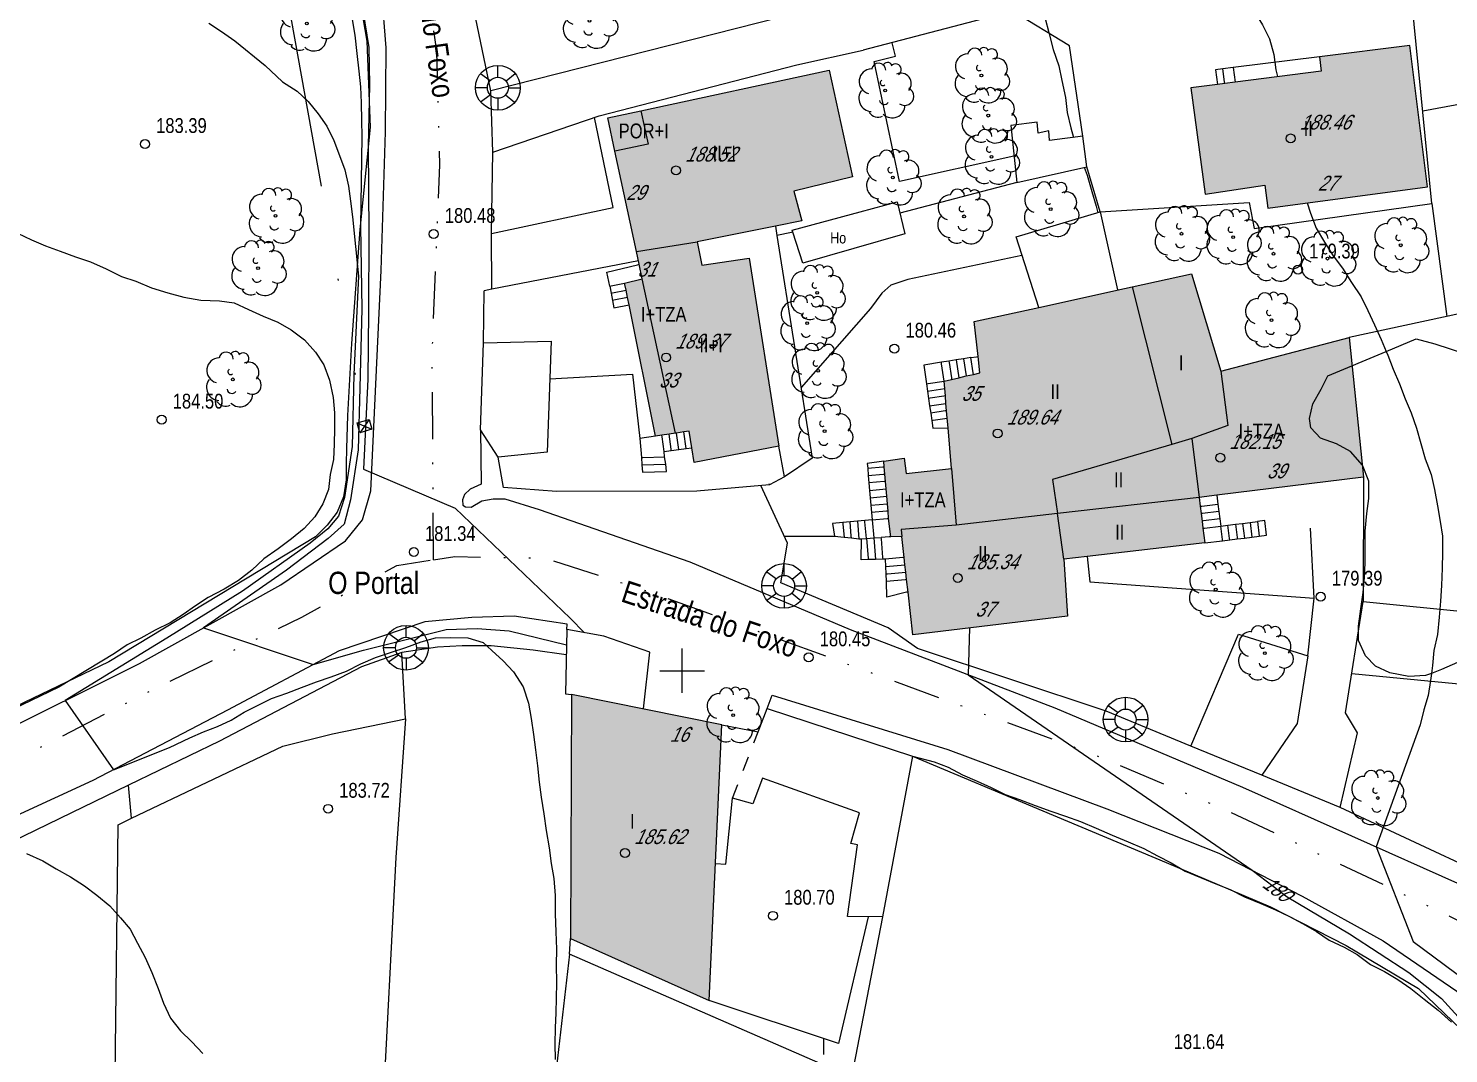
# Model space of a CAD drawing. Header units: metres. Extents: x 523239 to 523998, y 4669208 to 4669802.
# Drawn here: x 523455.9 to 523551.7, y 4669674.2 to 4669743.3 of the extents above; entities that cross this region are included whole.
import ezdxf
from ezdxf.enums import TextEntityAlignment as Align

# ---------------------------------------------------------------- set-up
doc = ezdxf.new("R2010")
doc.units = ezdxf.units.M
doc.header["$MEASUREMENT"] = 0
doc.linetypes.add('DISCONT', pattern=[2, 1, -1])
doc.linetypes.add('MORSE_D', pattern=[31.75, 12.7, -6.35, 0, -6.35, 0, -6.35])
for name, color, linetype in [('023000 Texto lugar', 7, 'Continuous'), ('031006 Cota terreno', 9, 'Continuous'), ('031007 Cota edificio', 7, 'Continuous'), ('032011 Curva cada 1 m', 40, 'Continuous'), ('032015 Curva cada 5 m', 34, 'Continuous'), ('032022 Curva cada 1 m de baja fiabilidad', 40, 'Continuous'), ('033006 Texto cota terreno', 9, 'Continuous'), ('033007 Texto cota edificio', 9, 'Continuous'), ('033015 Texto curva maestra', 42, 'Continuous'), ('052001 Edificacion', 2, 'Continuous'), ('052004 Porche Tejavana', 7, 'Continuous'), ('052006 Division alturas', 9, 'Continuous'), ('052007 Medianera principal', 7, 'Continuous'), ('052016 Cobertizo', 7, 'Continuous'), ('052019 Cubierta edificio auxiliar', 9, 'DISCONT'), ('052024 Horreo', 7, 'Continuous'), ('052027 Edificacion por pie_alero', 2, 'Continuous'), ('052028 Edificacion pie nuevo', 2, 'Continuous'), ('053000 Textos varios', 7, 'Continuous'), ('053006 Texto altura edificio', 7, 'Continuous'), ('053009 Texto altura edificio predominante', 7, 'Continuous'), ('063001 Texto via urbana', 7, 'Continuous'), ('063002 Texto portal', 7, 'Continuous'), ('072001 Borde aglomerado u hormigon', 7, 'Continuous'), ('072004 Bordillo Acera', 1, 'Continuous'), ('072013 Escaleras', 1, 'Continuous'), ('072027 Pavimento', 9, 'Continuous'), ('082001 Valla Alambrada', 7, 'ALAMBRADA'), ('082002 Muro Tapia', 6, 'Continuous'), ('082003 Puerta', 7, 'Continuous'), ('082004 Linde', 3, 'Continuous'), ('101001 Arbol', 3, 'Continuous'), ('102002 Zona arbolada', 3, 'MASA'), ('102006 Seto', 3, 'SETO'), ('112001 Linea aerea', 9, 'MORSE_D'), ('141001 Farola baculo', 7, 'Continuous'), ('162002 Torre electrica', 1, 'Continuous'), ('202001 Eje Calle', 254, 'MORSE_D'), ('990001 Sombreados', 7, 'Continuous'), ('992007 Cuadricula', 7, 'Continuous')]:
    doc.layers.add(name, color=color, linetype=linetype)
doc.styles.get("Standard").update_dxf_attribs({"font": 'arial.ttf'})
doc.linetypes.add('ALAMBRADA', pattern='A,3,[131,GEOGRAMA.SHX,S=0.5,R=0,X=0,Y=0],3', length=6)
doc.linetypes.add('MASA', pattern='A,0.0001,[130,GEOGRAMA.SHX,S=0.5,R=180,X=0,Y=0],-2.9', length=2.9001)
doc.linetypes.add('SETO', pattern='A,0,-1.2,1,[135,GEOGRAMA.SHX,S=0.4,R=0,X=0.5,Y=-0.5],1', length=3.2)

# ---------------------------------------------------------------- blocks, each defined once
blk = doc.blocks.new('COTAP')
at = {"color": 0}
blk.add_circle((0, 0), 0.3, dxfattribs=at)
blk = doc.blocks.new('FAROLAG')
at = {"color": 0}
for p, q in [((0, 0.71), (0, 1.51)), ((-0.71, 0), (-1.51, 0)), ((-1.169, 0.956), (-0.51, 0.49)), ((1.173, 0.95), (0.553, 0.446)), ((0.71, 0), (1.51, 0)), ((-1.173, -0.95), (-0.51, -0.48)), ((0, -0.71), (0, -1.51)), ((1.127, -1.005), (0.511, -0.493))]:
    blk.add_line(p, q, dxfattribs=at)
for radius in [1.51, 0.71]:
    blk.add_circle((0, 0), radius, dxfattribs=at)
blk = doc.blocks.new('ARBOL')
at = {"color": 0}
blk.add_circle((0, 0), 0.0939, dxfattribs=at)
for centre, radius, start, end in [((-0.902, 0.61), 0.852, 92.28, 254.58), ((-0.448, 1.368), 0.48, 359.28777, 173.60777), ((0.156, 1.551), 0.336, 23.15651, 160.46651), ((0.701, 1.409), 0.384, 301.57804, 139.32804), ((1.05, 0.46), 0.708, 319.85562, 114.76562), ((-0.146, 0.514), 0.192, 119.14, 310.56), ((1.31, -0.398), 0.612, 235.52754, 62.02753), ((-0.89, -0.542), 0.888, 142.64, 266.54), ((-0.062, -0.614), 0.336, 189.64, 323.88), ((-0.482, -1.082), 0.72, 213.78, 295.32), ((0.478, -0.998), 0.852, 224.67, 0.24)]:
    blk.add_arc(centre, radius, start, end, dxfattribs=at)

msp = doc.modelspace()

# ---------------------------------------------------------------- hatches: boundary and pattern name
at = {"layer": '990001 Sombreados', "true_color": 0xafafaf}
for points in [[(523543.02, 4669741.43), (523543.14, 4669740.47), (523537.33, 4669739.72), (523536.63, 4669739.62), (523536.14, 4669739.56), (523534.35, 4669739.33), (523535.32, 4669732.17), (523539.34, 4669732.76), (523539.54, 4669731.22), (523550.31, 4669732.65), (523549.13, 4669742.19)], [(523496.92, 4669728.28), (523495.46, 4669735.05), (523494.98, 4669737.3), (523497.22, 4669737.78), (523509.92, 4669740.52), (523511.51, 4669733.33), (523507.54, 4669732.36), (523508.07, 4669730.37), (523506.3, 4669730.01), (523501.02, 4669728.94)], [(523496.92, 4669728.28), (523497.1, 4669727.43), (523497.31, 4669726.45), (523496.12, 4669726.16), (523496.22, 4669725.67), (523496.32, 4669725.18), (523496.42, 4669724.69), (523498.21, 4669715.82), (523498.64, 4669715.89), (523499.13, 4669715.96), (523499.56, 4669716.03), (523499.63, 4669716.04), (523500.12, 4669716.12), (523500.47, 4669716.17), (523500.65, 4669715.04), (523500.81, 4669714.04), (523506.53, 4669715.15), (523504.53, 4669727.83), (523501.33, 4669727.37), (523501.02, 4669728.94)], [(523525.33, 4669710.61), (523518.5, 4669709.83), (523514.78, 4669709.52), (523514.83, 4669709.06), (523514.08, 4669709.04), (523513.94, 4669710.28), (523513.9, 4669710.77), (523513.86, 4669711.27), (523513.81, 4669711.77), (523513.77, 4669712.27), (523513.73, 4669712.77), (523513.68, 4669713.27), (523513.64, 4669713.76), (523513.61, 4669714.13), (523514.98, 4669714.34), (523515.12, 4669713.31), (523518.18, 4669713.64), (523517.95, 4669716.4), (523517.9, 4669717.04), (523517.85, 4669717.54), (523517.81, 4669718.04), (523517.77, 4669718.54), (523517.73, 4669719.04), (523517.69, 4669719.54), (523518.19, 4669719.66), (523518.68, 4669719.77), (523519.17, 4669719.89), (523519.66, 4669720), (523520.1, 4669720.1), (523519.98, 4669721.2), (523519.72, 4669723.56), (523524.07, 4669724.52), (523529.87, 4669725.8), (523530.37, 4669725.91), (523534.39, 4669726.79), (523536.37, 4669720.22), (523536.83, 4669716.54), (523534.41, 4669715.66), (523533.07, 4669715.27), (523525.01, 4669712.91)], [(523525.33, 4669710.61), (523525.76, 4669707.52), (523527.34, 4669707.7), (523535.29, 4669708.62), (523535.16, 4669709.61), (523535.1, 4669710.1), (523535.04, 4669710.6), (523534.98, 4669711.1), (523534.9, 4669711.69), (523536.1, 4669711.84), (523546, 4669713.07), (523545.03, 4669722.48), (523536.37, 4669720.22), (523536.83, 4669716.54), (523534.41, 4669715.66), (523533.07, 4669715.27), (523525.01, 4669712.91)], [(523525.33, 4669710.61), (523525.76, 4669707.52), (523526.02, 4669703.69), (523515.57, 4669702.43), (523515.25, 4669705.31), (523515.15, 4669706.15), (523515.1, 4669706.65), (523515.04, 4669707.15), (523514.99, 4669707.64), (523514.83, 4669709.06), (523514.78, 4669709.52), (523518.5, 4669709.83)], [(523492.54, 4669698.4), (523492.47, 4669681.92), (523501.82, 4669677.75), (523502.69, 4669696.34)]]:
    msp.add_hatch(color=253, dxfattribs=at).paths.add_polyline_path(points, flags=0)

# ---------------------------------------------------------------- linework, layer by layer
at = {"layer": '032011 Curva cada 1 m'}
for points, elevation in [([(523535.07, 4669751.16), (523535.12, 4669751.02), (523535.69, 4669750.15), (523536.41, 4669749.32), (523536.95, 4669748.43), (523537.34, 4669747.48), (523537.75, 4669746.42), (523538.14, 4669745.47), (523538.63, 4669744.47), (523539.17, 4669743.58), (523539.66, 4669742.65), (523539.94, 4669741.58), (523540.08, 4669740.55), (523540.19, 4669740.09)], 179), ([(523478.45, 4669744.55), (523478.85, 4669742.06), (523478.89, 4669739.53), (523478.81, 4669735.37), (523478.86, 4669729.54), (523478.82, 4669724.24), (523478.79, 4669719.67), (523478.5, 4669713.59), (523484.67, 4669710.97), (523492.44, 4669703.55), (523493.42, 4669702.56)], 181), ([(523468.04, 4669743.7), (523468.9, 4669743.14), (523469.81, 4669742.5), (523471.85, 4669740.84), (523473.03, 4669739.73), (523474.01, 4669739.11), (523474.76, 4669738.42), (523475.44, 4669737.59), (523476.01, 4669736.74), (523476.49, 4669735.79), (523476.87, 4669734.77), (523477.23, 4669733.81), (523477.47, 4669732.69), (523477.62, 4669731.69), (523477.74, 4669730.64), (523478.16, 4669726.62), (523477.84, 4669720), (523477.72, 4669715.13), (523477.21, 4669711.69), (523476.8, 4669710.44), (523476.08, 4669709.58), (523474.9, 4669708.6), (523470.32, 4669705.36), (523465.22, 4669702.19), (523458.36, 4669697.99), (523461.62, 4669693.31), (523465.39, 4669694.81), (523466.76, 4669695.47), (523467.69, 4669695.88), (523468.64, 4669696.24), (523469.56, 4669696.66), (523470.44, 4669697.2), (523471.38, 4669697.67), (523472.29, 4669698.13), (523473.31, 4669698.48), (523474.31, 4669698.86), (523475.32, 4669699.25), (523476.3, 4669699.58), (523477.34, 4669699.96), (523478.3, 4669700.47), (523479.3, 4669700.88), (523480.38, 4669701.26), (523481.35, 4669701.56), (523482.38, 4669701.94), (523483.36, 4669702.21), (523484.39, 4669702.25), (523485.54, 4669702.21), (523486.56, 4669701.91), (523487.15, 4669701.37), (523487.91, 4669700.66), (523488.61, 4669699.92), (523489.27, 4669698.91), (523489.63, 4669697.8), (523489.8, 4669696.78), (523489.96, 4669695.69), (523490.09, 4669694.65), (523490.23, 4669693.57), (523490.34, 4669692.47), (523490.49, 4669691.46), (523490.66, 4669690.33), (523490.83, 4669689.21), (523491.02, 4669688.05), (523491.17, 4669687), (523491.34, 4669685.97), (523491.42, 4669684.84), (523491.44, 4669683.6), (523491.48, 4669682.37), (523491.52, 4669681.21), (523491.5, 4669680.15), (523491.51, 4669678.93), (523491.5, 4669677.91), (523491.48, 4669676.91), (523491.42, 4669675.89), (523491.41, 4669674.82), (523491.42, 4669673.76)], 183), ([(523477.72, 4669743.94), (523477.91, 4669742.89), (523478.05, 4669741.66), (523478.17, 4669740.47), (523478.28, 4669739.4), (523478.33, 4669738.32), (523478.36, 4669737.14), (523478.37, 4669736.04), (523478.29, 4669729.97), (523478.38, 4669724.42), (523478.24, 4669719.08), (523478.12, 4669714.91), (523477.61, 4669711.52), (523477.19, 4669709.89), (523476.1, 4669708.93), (523473.3, 4669706.79), (523467.69, 4669702.89), (523475.09, 4669700.41), (523478.49, 4669701.39), (523484.08, 4669702.77), (523486.17, 4669702.84), (523488.32, 4669702.69), (523492.19, 4669701.74)], 182), ([(523542.2, 4669731.57), (523542.42, 4669730.87), (523542.81, 4669729.86), (523543.37, 4669728.92), (523543.94, 4669728), (523544.59, 4669727.17), (523545.19, 4669726.2), (523545.84, 4669725.22), (523546.29, 4669724.3), (523546.74, 4669723.35), (523547.19, 4669722.35), (523547.52, 4669721.54)], 179), ([(523455.14, 4669729.53), (523456.08, 4669729.07), (523457.03, 4669728.68), (523458.02, 4669728.31), (523459.04, 4669727.92), (523460.06, 4669727.6), (523461.12, 4669727.11), (523462.15, 4669726.6), (523463.13, 4669726.28), (523464.18, 4669725.84), (523465.28, 4669725.51), (523466.35, 4669725.2), (523467.5, 4669725.01), (523468.76, 4669724.97), (523469.76, 4669724.83), (523470.72, 4669724.37), (523471.71, 4669723.93), (523472.71, 4669723.53), (523473.61, 4669723.01), (523474.5, 4669722.32), (523475.25, 4669721.49), (523475.82, 4669720.65), (523476.19, 4669719.6), (523476.44, 4669718.44), (523476.53, 4669717.41), (523476.54, 4669716.34), (523476.51, 4669715.29), (523476.47, 4669714.26), (523476.24, 4669713.25), (523476.12, 4669712.23), (523475.74, 4669711.26), (523475.21, 4669710.38), (523474.49, 4669709.59), (523473.62, 4669708.89), (523472.72, 4669708.23), (523471.77, 4669707.55), (523470.94, 4669706.78), (523470.06, 4669706.09), (523469.09, 4669705.51), (523468.01, 4669704.93), (523467.15, 4669704.37), (523466.31, 4669703.79), (523465.43, 4669703.23), (523464.43, 4669702.74), (523463.45, 4669702.2), (523462.53, 4669701.74), (523461.69, 4669701.16), (523457.93, 4669698.89), (523449.16, 4669694.68)], 184), ([(523550.58, 4669699.81), (523550.53, 4669699.34), (523550.37, 4669698.33), (523550.07, 4669697.35), (523549.82, 4669696.34), (523546.85, 4669688.11), (523549.36, 4669681.72), (523553.62, 4669678.56), (523555.31, 4669675.62), (523555.96, 4669672.84), (523556.21, 4669670.06), (523555.92, 4669666.99), (523553.63, 4669660.18), (523554.23, 4669652.92), (523554.24, 4669651.79), (523554.19, 4669650.67), (523554.1, 4669649.54), (523554, 4669648.38), (523553.98, 4669648.24)], 179), ([(523515.55, 4669694.24), (523517.01, 4669693.86), (523517.95, 4669693.48), (523518.92, 4669692.98), (523519.92, 4669692.54), (523520.86, 4669692.11), (523521.8, 4669691.64), (523522.77, 4669691.3), (523523.84, 4669690.91), (523524.88, 4669690.53), (523525.88, 4669690.18), (523526.9, 4669689.82), (523527.94, 4669689.37), (523529.02, 4669688.91), (523530.11, 4669688.45), (523531.18, 4669688), (523532.09, 4669687.51), (523533.01, 4669687.04), (523533.97, 4669686.47), (523535, 4669686.04), (523536.02, 4669685.62), (523537, 4669685.23), (523537.97, 4669684.75), (523539.07, 4669684.29), (523540.06, 4669683.87), (523541, 4669683.41), (523541.89, 4669682.95), (523542.83, 4669682.39), (523543.69, 4669681.81), (523544.69, 4669681.35), (523545.57, 4669680.84), (523546.48, 4669680.18), (523547.42, 4669679.7), (523548.31, 4669679.17), (523549.19, 4669678.55), (523550.1, 4669677.83), (523551.04, 4669677.09), (523551.93, 4669676.29)], 181), ([(523455.75, 4669687.67), (523456.84, 4669687.18), (523457.75, 4669686.64), (523458.7, 4669686.08), (523459.66, 4669685.49), (523460.48, 4669684.86), (523461.37, 4669684.13), (523462.09, 4669683.33), (523462.74, 4669682.56), (523463.23, 4669681.62), (523463.74, 4669680.64), (523464.2, 4669679.63), (523464.63, 4669678.56), (523464.98, 4669677.56), (523465.47, 4669676.55), (523466.14, 4669675.7), (523466.9, 4669674.96), (523467.64, 4669674.16)], 184), ([(523509.55, 4669675.17), (523509.54, 4669674.1)], 182)]:
    msp.add_lwpolyline(points, dxfattribs=dict(at, elevation=elevation))
at = {"layer": '032015 Curva cada 5 m', "elevation": 180}
for points in [[(523524.49, 4669744.11), (523524.78, 4669742.98), (523525.04, 4669741.93), (523525.42, 4669740.82), (523525.63, 4669739.82), (523525.87, 4669738.68), (523526, 4669737.66), (523526.25, 4669736.63), (523526.43, 4669735.99)], [(523527.14, 4669733.97), (523527.34, 4669733.45), (523527.65, 4669732.34), (523527.96, 4669731.35), (523528.07, 4669730.91)], [(523519.4, 4669702.89), (523519.3, 4669699.73), (523538.48, 4669686.53), (523540.85, 4669684.75), (523545.05, 4669682.24), (523549.06, 4669679.63), (523551.26, 4669677.88), (523553.3, 4669675.65), (523554.6, 4669673.53)]]:
    msp.add_lwpolyline(points, dxfattribs=at)
at = {"layer": '032022 Curva cada 1 m de baja fiabilidad', "elevation": 179}
msp.add_lwpolyline([(523547.52, 4669721.54), (523547.63, 4669721.29), (523548.01, 4669720.36), (523548.43, 4669719.37), (523548.81, 4669718.34), (523549.22, 4669717.41), (523549.58, 4669716.36), (523549.86, 4669715.34), (523550.16, 4669714.29), (523550.57, 4669713.23), (523550.79, 4669712.23), (523551, 4669711.12), (523551.17, 4669710.08), (523551.34, 4669709.08), (523551.33, 4669707.98), (523551.3, 4669706.92), (523551.26, 4669705.74), (523551.2, 4669704.69), (523551.11, 4669703.62), (523550.99, 4669702.44), (523550.74, 4669701.36), (523550.65, 4669700.34), (523550.58, 4669699.81)], dxfattribs=at)
at = {"layer": '052001 Edificacion', "flags": 128}
msp.add_lwpolyline([(523545.03, 4669722.48), (523546, 4669713.07), (523536.1, 4669711.84), (523534.9, 4669711.69), (523534.98, 4669711.1), (523535.04, 4669710.6), (523535.1, 4669710.1), (523535.16, 4669709.61), (523535.29, 4669708.62), (523527.34, 4669707.7)], dxfattribs=at)
at = {"layer": '052004 Porche Tejavana', "flags": 128}
msp.add_lwpolyline([(523524.07, 4669724.52), (523522.54, 4669729.28), (523528.22, 4669730.96), (523529.4, 4669725.7)], dxfattribs=at)
at = {"layer": '052006 Division alturas', "flags": 128}
for points in [[(523497.22, 4669737.78), (523497.71, 4669735.54), (523495.46, 4669735.05)], [(523499.56, 4669716.03), (523497.31, 4669726.45)], [(523530.37, 4669725.91), (523533.07, 4669715.27)], [(523534.41, 4669715.66), (523534.9, 4669711.69), (523525.33, 4669710.61)], [(523518.18, 4669713.64), (523518.5, 4669709.83)]]:
    msp.add_lwpolyline(points, dxfattribs=at)
at = {"layer": '052007 Medianera principal', "flags": 128}
for points in [[(523496.92, 4669728.28), (523501.02, 4669728.94)], [(523536.37, 4669720.22), (523536.83, 4669716.54), (523534.41, 4669715.66), (523533.07, 4669715.27), (523525.01, 4669712.91), (523525.33, 4669710.61)], [(523525.33, 4669710.61), (523518.5, 4669709.83), (523514.78, 4669709.52), (523514.83, 4669709.06)], [(523525.76, 4669707.52), (523525.33, 4669710.61)]]:
    msp.add_lwpolyline(points, dxfattribs=at)
at = {"layer": '052016 Cobertizo', "flags": 128}
for points in [[(523527.33, 4669734.01), (523527.04, 4669736.07), (523524.8, 4669735.79), (523524.76, 4669736.43), (523524.04, 4669736.28), (523523.97, 4669737.01), (523522.19, 4669736.8), (523522.59, 4669732.95), (523527.33, 4669734.01)], [(523487.58, 4669714.42), (523486.39, 4669716.25), (523486.6, 4669722.12), (523491.17, 4669722.24), (523490.89, 4669714.74), (523487.58, 4669714.42)], [(523497.39, 4669697.42), (523497.81, 4669701.25), (523494.72, 4669702.32), (523492.21, 4669702.78), (523492.12, 4669698.45), (523492.54, 4669698.4)], [(523542.25, 4669701), (523541.52, 4669696.44), (523539.13, 4669692.94), (523534.35, 4669694.91), (523537.55, 4669702.46), (523542.25, 4669701)], [(523505.13, 4669695.88), (523505.74, 4669697.46), (523515.55, 4669694.24), (523513.53, 4669683.39), (523511.17, 4669683.42), (523511.85, 4669688.26), (523511.38, 4669688.34), (523511.97, 4669690.41), (523505.43, 4669692.74), (523504.77, 4669691.02), (523503.4, 4669691.39)], [(523502.69, 4669696.34), (523505.13, 4669695.88)], [(523502.25, 4669686.98), (523502.95, 4669686.94), (523503.4, 4669691.39)]]:
    msp.add_lwpolyline(points, dxfattribs=at)
at = {"layer": '052019 Cubierta edificio auxiliar', "flags": 128}
msp.add_lwpolyline([(523503.4, 4669691.39), (523505.13, 4669695.88)], dxfattribs=at)
at = {"layer": '052024 Horreo', "flags": 128}
msp.add_lwpolyline([(523514.51, 4669731.64), (523515.04, 4669729.49), (523508.15, 4669727.51), (523507.48, 4669729.59), (523507.43, 4669729.73), (523512.03, 4669730.97), (523514.51, 4669731.64)], dxfattribs=at)
at = {"layer": '052027 Edificacion por pie_alero', "flags": 128}
for points in [[(523543.02, 4669741.43), (523543.14, 4669740.47), (523537.33, 4669739.72), (523536.63, 4669739.62), (523536.14, 4669739.56), (523534.35, 4669739.33), (523535.32, 4669732.17), (523539.34, 4669732.76), (523539.54, 4669731.22), (523550.31, 4669732.65), (523549.13, 4669742.19), (523543.02, 4669741.43)], [(523497.22, 4669737.78), (523509.92, 4669740.52), (523511.51, 4669733.33), (523507.54, 4669732.36), (523508.07, 4669730.37), (523506.3, 4669730.01), (523501.02, 4669728.94)], [(523496.92, 4669728.28), (523495.46, 4669735.05), (523494.98, 4669737.3), (523497.22, 4669737.78)], [(523501.02, 4669728.94), (523501.33, 4669727.37), (523504.53, 4669727.83), (523506.53, 4669715.15), (523500.81, 4669714.04), (523500.65, 4669715.04), (523500.47, 4669716.17), (523500.12, 4669716.12), (523499.63, 4669716.04), (523499.56, 4669716.03), (523499.13, 4669715.96), (523498.64, 4669715.89), (523498.21, 4669715.82), (523496.42, 4669724.69), (523496.32, 4669725.18), (523496.22, 4669725.67), (523496.12, 4669726.16), (523497.31, 4669726.45), (523497.1, 4669727.43), (523496.92, 4669728.28)], [(523514.83, 4669709.06), (523514.08, 4669709.04), (523513.94, 4669710.28), (523513.9, 4669710.77), (523513.86, 4669711.27), (523513.81, 4669711.77), (523513.77, 4669712.27), (523513.73, 4669712.77), (523513.68, 4669713.27), (523513.64, 4669713.76), (523513.61, 4669714.13), (523514.98, 4669714.34), (523515.12, 4669713.31), (523518.18, 4669713.64), (523517.95, 4669716.4), (523517.9, 4669717.04), (523517.85, 4669717.54), (523517.81, 4669718.04), (523517.77, 4669718.54), (523517.73, 4669719.04), (523517.69, 4669719.54), (523518.19, 4669719.66), (523518.68, 4669719.77), (523519.17, 4669719.89), (523519.66, 4669720), (523520.1, 4669720.1), (523519.98, 4669721.2), (523519.72, 4669723.56), (523524.07, 4669724.52), (523529.87, 4669725.8), (523530.37, 4669725.91), (523534.39, 4669726.79), (523536.37, 4669720.22)], [(523536.37, 4669720.22), (523545.03, 4669722.48)], [(523525.76, 4669707.52), (523526.02, 4669703.69), (523515.57, 4669702.43), (523515.25, 4669705.31), (523515.15, 4669706.15), (523515.1, 4669706.65), (523515.04, 4669707.15), (523514.99, 4669707.64), (523514.83, 4669709.06)], [(523527.34, 4669707.7), (523525.76, 4669707.52)]]:
    msp.add_lwpolyline(points, dxfattribs=at)
at = {"layer": '052028 Edificacion pie nuevo', "flags": 128}
msp.add_lwpolyline([(523492.54, 4669698.4), (523492.47, 4669681.92), (523501.82, 4669677.75), (523502.69, 4669696.34), (523492.54, 4669698.4)], dxfattribs=at)
at = {"layer": '072001 Borde aglomerado u hormigon', "flags": 128}
for points in [[(523453.11, 4669695.37), (523463.37, 4669700.49), (523472.91, 4669705.8), (523477.27, 4669708.76), (523478.43, 4669710.19), (523478.98, 4669712.13), (523479.68, 4669727), (523479.98, 4669736.37), (523480.01, 4669742.03), (523479.73, 4669745.74), (523478.87, 4669751.33), (523476.94, 4669758.6), (523472.66, 4669774.41), (523470.656, 4669785)], [(523487.23, 4669735), (523487.09, 4669739.14)], [(523486.39, 4669716.25), (523486.43, 4669712.58), (523485.69, 4669712.24), (523485.3, 4669711.88), (523485.17, 4669711.53), (523485.19, 4669711.17), (523485.37, 4669711.07), (523485.76, 4669711.04), (523486.47, 4669711.47), (523487.24, 4669711.6), (523488.03, 4669711.59), (523490.35, 4669710.89), (523500.52, 4669707.35), (523511.34, 4669702.77), (523525.17, 4669697.49), (523537.82, 4669692.14), (523552.54, 4669685.57)], [(523544.42, 4669690.77), (523539.13, 4669692.94)]]:
    msp.add_lwpolyline(points, dxfattribs=at)
at = {"layer": '072004 Bordillo Acera', "flags": 128}
msp.add_lwpolyline([(523543.02, 4669741.43), (523537.19, 4669740.71), (523537.33, 4669739.72)], dxfattribs=at)
at = {"layer": '072013 Escaleras', "flags": 128}
for points in [[(523536.5, 4669740.62), (523536, 4669740.56), (523536.14, 4669739.56)], [(523537.19, 4669740.71), (523536.5, 4669740.62)], [(523536.63, 4669739.62), (523536.62, 4669739.73), (523536.5, 4669740.62)], [(523495.11, 4669725.96), (523494.91, 4669726.9), (523496.98, 4669727.4), (523497.1, 4669727.43)], [(523495.11, 4669725.96), (523495.21, 4669725.98), (523496.12, 4669726.16)], [(523495.11, 4669725.96), (523495.2, 4669725.47)], [(523495.2, 4669725.47), (523495.3, 4669725.49), (523496.22, 4669725.67)], [(523495.2, 4669725.47), (523495.3, 4669724.98)], [(523496.32, 4669725.18), (523495.4, 4669725), (523495.3, 4669724.98)], [(523495.3, 4669724.98), (523495.4, 4669724.49), (523496.42, 4669724.69)], [(523517.5, 4669720.82), (523516.32, 4669720.63), (523516.5, 4669719.37)], [(523516.5, 4669719.37), (523516.6, 4669719.38), (523517.69, 4669719.54), (523517.52, 4669720.72), (523517.5, 4669720.82)], [(523518, 4669720.9), (523517.5, 4669720.82)], [(523518.5, 4669720.97), (523518, 4669720.9)], [(523518, 4669720.9), (523518.02, 4669720.8), (523518.18, 4669719.76), (523518.19, 4669719.66)], [(523518.99, 4669721.05), (523518.5, 4669720.97)], [(523518.5, 4669720.97), (523518.68, 4669719.77)], [(523519.48, 4669721.13), (523518.99, 4669721.05)], [(523518.99, 4669721.05), (523519.17, 4669719.89)], [(523519.48, 4669721.13), (523519.88, 4669721.19), (523519.98, 4669721.2)], [(523519.66, 4669720), (523519.64, 4669720.1), (523519.48, 4669721.13)], [(523516.5, 4669719.37), (523516.57, 4669718.87)], [(523516.57, 4669718.87), (523517.73, 4669719.04)], [(523516.57, 4669718.87), (523516.64, 4669718.38)], [(523517.77, 4669718.54), (523517.67, 4669718.53), (523516.74, 4669718.39), (523516.64, 4669718.38)], [(523516.64, 4669718.38), (523516.71, 4669717.88)], [(523516.71, 4669717.88), (523517.81, 4669718.04)], [(523516.71, 4669717.88), (523516.78, 4669717.39)], [(523517.85, 4669717.54), (523517.75, 4669717.53), (523516.78, 4669717.39)], [(523516.78, 4669717.39), (523516.85, 4669716.89)], [(523516.85, 4669716.89), (523516.95, 4669716.91), (523517.9, 4669717.04)], [(523516.85, 4669716.89), (523516.93, 4669716.37), (523517.95, 4669716.4)], [(523498.21, 4669715.82), (523497.15, 4669715.66), (523497.25, 4669714.39)], [(523498.78, 4669714.8), (523498.65, 4669715.79), (523498.64, 4669715.89)], [(523499.27, 4669714.86), (523499.26, 4669714.96), (523499.13, 4669715.96)], [(523499.77, 4669714.93), (523499.63, 4669716.04)], [(523500.27, 4669714.99), (523500.12, 4669716.12)], [(523498.78, 4669714.8), (523499.27, 4669714.86)], [(523498.82, 4669714.43), (523498.78, 4669714.8)], [(523499.27, 4669714.86), (523499.77, 4669714.93)], [(523499.77, 4669714.93), (523500.27, 4669714.99)], [(523500.27, 4669714.99), (523500.65, 4669715.04)], [(523497.25, 4669714.39), (523497.35, 4669714.39), (523498.82, 4669714.43)], [(523497.25, 4669714.39), (523497.28, 4669713.89)], [(523497.28, 4669713.89), (523497.32, 4669713.39), (523498.95, 4669713.44), (523498.89, 4669713.93)], [(523497.28, 4669713.89), (523498.89, 4669713.93)], [(523498.89, 4669713.93), (523498.82, 4669714.43)], [(523513.61, 4669714.13), (523512.5, 4669713.99), (523512.53, 4669713.67)], [(523512.53, 4669713.67), (523513.54, 4669713.75), (523513.64, 4669713.76)], [(523512.53, 4669713.67), (523512.57, 4669713.17)], [(523512.57, 4669713.17), (523513.58, 4669713.26), (523513.68, 4669713.27)], [(523512.57, 4669713.17), (523512.61, 4669712.67)], [(523513.73, 4669712.77), (523513.63, 4669712.76), (523512.61, 4669712.67)], [(523512.61, 4669712.67), (523512.66, 4669712.17)], [(523512.66, 4669712.17), (523513.77, 4669712.27)], [(523512.66, 4669712.17), (523512.7, 4669711.67)], [(523512.7, 4669711.67), (523513.81, 4669711.77)], [(523536.1, 4669711.84), (523536.17, 4669711.24)], [(523512.7, 4669711.67), (523512.74, 4669711.18)], [(523512.74, 4669711.18), (523513.86, 4669711.27)], [(523512.74, 4669711.18), (523512.79, 4669710.68)], [(523513.9, 4669710.77), (523513.8, 4669710.77), (523512.79, 4669710.68)], [(523534.98, 4669711.1), (523535.08, 4669711.11), (523536.17, 4669711.24)], [(523536.17, 4669711.24), (523536.23, 4669710.75)], [(523510.84, 4669710), (523510.16, 4669709.94), (523510.28, 4669709.09), (523510.93, 4669709.02)], [(523511.34, 4669710.05), (523510.84, 4669710)], [(523510.84, 4669710), (523510.85, 4669709.9), (523510.93, 4669709.02)], [(523511.84, 4669710.09), (523511.34, 4669710.05)], [(523511.43, 4669708.97), (523511.42, 4669709.07), (523511.34, 4669710.05)], [(523512.33, 4669710.14), (523511.84, 4669710.09)], [(523511.84, 4669710.09), (523511.94, 4669708.91)], [(523512.83, 4669710.18), (523512.33, 4669710.14)], [(523512.44, 4669708.92), (523512.34, 4669710.04), (523512.33, 4669710.14)], [(523512.79, 4669710.68), (523512.83, 4669710.18)], [(523512.83, 4669710.18), (523513.84, 4669710.27), (523513.94, 4669710.28)], [(523512.83, 4669710.18), (523512.94, 4669708.96)], [(523536.23, 4669710.75), (523535.14, 4669710.61), (523535.04, 4669710.6)], [(523536.29, 4669710.25), (523535.2, 4669710.12), (523535.1, 4669710.1)], [(523536.23, 4669710.75), (523536.29, 4669710.25)], [(523536.29, 4669710.25), (523536.36, 4669709.76)], [(523536.36, 4669709.76), (523536.85, 4669709.82)], [(523536.85, 4669709.82), (523537.35, 4669709.88)], [(523536.98, 4669708.83), (523536.96, 4669708.93), (523536.85, 4669709.82)], [(523537.35, 4669709.88), (523537.84, 4669709.94)], [(523537.35, 4669709.88), (523537.46, 4669708.99), (523537.47, 4669708.89)], [(523537.84, 4669709.94), (523538.34, 4669710)], [(523537.84, 4669709.94), (523537.97, 4669708.95)], [(523538.34, 4669710), (523538.84, 4669710.07)], [(523538.34, 4669710), (523538.46, 4669709.01)], [(523538.96, 4669709.07), (523539.46, 4669709.14), (523539.33, 4669710.13), (523538.84, 4669710.07)], [(523538.84, 4669710.07), (523538.96, 4669709.07)], [(523510.93, 4669709.02), (523511.43, 4669708.97)], [(523511.43, 4669708.97), (523511.94, 4669708.91)], [(523511.94, 4669708.91), (523512.11, 4669708.9)], [(523512.56, 4669707.5), (523512.08, 4669707.49), (523512.11, 4669708.9)], [(523512.11, 4669708.9), (523512.44, 4669708.92)], [(523512.44, 4669708.92), (523512.94, 4669708.96)], [(523512.44, 4669708.92), (523512.55, 4669707.6), (523512.56, 4669707.5)], [(523512.94, 4669708.96), (523513.44, 4669708.99)], [(523512.94, 4669708.96), (523513.06, 4669707.51)], [(523514.08, 4669709.04), (523513.97, 4669709.03), (523513.44, 4669708.99)], [(523513.57, 4669707.53), (523513.56, 4669707.63), (523513.45, 4669708.89), (523513.44, 4669708.99)], [(523535.16, 4669709.61), (523535.26, 4669709.62), (523536.36, 4669709.76)], [(523536.48, 4669708.76), (523536.47, 4669708.86), (523536.36, 4669709.76)], [(523536.98, 4669708.83), (523537.47, 4669708.89)], [(523537.47, 4669708.89), (523537.97, 4669708.95)], [(523537.97, 4669708.95), (523538.46, 4669709.01)], [(523538.46, 4669709.01), (523538.96, 4669709.07)], [(523535.29, 4669708.62), (523536.48, 4669708.76)], [(523536.48, 4669708.76), (523536.98, 4669708.83)], [(523513.06, 4669707.51), (523512.56, 4669707.5)], [(523513.57, 4669707.53), (523513.06, 4669707.51)], [(523513.73, 4669707.53), (523513.57, 4669707.53)], [(523514.99, 4669707.64), (523514.89, 4669707.63), (523513.73, 4669707.53)], [(523513.75, 4669707.03), (523513.73, 4669707.53)], [(523513.75, 4669707.03), (523515.04, 4669707.15)], [(523513.77, 4669706.53), (523513.75, 4669707.03)], [(523513.77, 4669706.53), (523513.87, 4669706.54), (523515.1, 4669706.65)], [(523513.79, 4669706.03), (523513.77, 4669706.53)], [(523515.15, 4669706.15), (523515.05, 4669706.14), (523513.79, 4669706.03)], [(523515.25, 4669705.31), (523515.15, 4669705.29), (523513.83, 4669704.96), (523513.79, 4669706.03)]]:
    msp.add_lwpolyline(points, dxfattribs=at)
at = {"layer": '072027 Pavimento', "flags": 128}
for points in [[(523522.4, 4669734.73), (523514.68, 4669733.02), (523512.96, 4669741.12), (523514.4, 4669741.47), (523514.17, 4669742.38)], [(523487.14, 4669729.51), (523495.34, 4669731.26), (523494.08, 4669737.34)], [(523522.94, 4669728.02), (523515.23, 4669726.39), (523514.09, 4669726.01), (523513.49, 4669725.48), (523512.71, 4669724.45), (523508.03, 4669719.11)], [(523546, 4669713.07), (523545.98, 4669704.67)], [(523492.21, 4669702.78), (523492.24, 4669703.14), (523488.67, 4669703.67), (523485.81, 4669703.59), (523482.62, 4669703.29), (523476.84, 4669701.34), (523469.31, 4669697.34), (523460.22, 4669692.58), (523449.55, 4669687.69), (523438.29, 4669682.58), (523431.2, 4669679.33), (523423.45, 4669674.64), (523416.54, 4669669.34), (523410.71, 4669664.13), (523402.283, 4669655.623)], [(523545.21, 4669699.82), (523554.78, 4669698.89)], [(523505.74, 4669697.46), (523506.08, 4669698.35), (523517.94, 4669694.69), (523528.67, 4669690.67), (523536.24, 4669687.69), (523541.85, 4669684.78), (523547.32, 4669681.78), (523553.22, 4669677.75), (523554.8, 4669675.82), (523556.21, 4669672.21), (523557.04, 4669669.13), (523556.99, 4669667.74), (523556.76, 4669666.73), (523552.94, 4669658.73), (523551.1, 4669655.36), (523549.43, 4669652.9), (523547.19, 4669650.18), (523544.4, 4669647.19), (523542.9, 4669646.26), (523541.91, 4669645.95), (523540.01, 4669645.45)]]:
    msp.add_lwpolyline(points, dxfattribs=at)
at = {"layer": '082001 Valla Alambrada', "flags": 128}
for points in [[(523468.911, 4669785), (523469.26, 4669783.56), (523471.51, 4669773.45), (523475.3, 4669758.82), (523477.52, 4669749.46), (523478.72, 4669742.49), (523478.95, 4669736.69), (523478.24, 4669729.77), (523477.69, 4669722.08), (523477.41, 4669717.23), (523477.34, 4669715), (523477.31, 4669713.97), (523477.31, 4669712.87), (523477.13, 4669711.73), (523476.72, 4669710.71), (523476.03, 4669709.82), (523475.24, 4669709.04), (523461.29, 4669700.6), (523447.03, 4669693.76), (523431.67, 4669687.7)], [(523550, 4669737.78), (523567.569, 4669741.04)], [(523528.22, 4669730.96), (523527.33, 4669734.01)], [(523507.48, 4669729.59), (523507.38, 4669729.57), (523506.4, 4669729.37)], [(523569.03, 4669727.67), (523545.03, 4669722.48)], [(523527.53, 4669706), (523542.66, 4669704.9)], [(523528.62, 4669697.28), (523515.88, 4669701.5), (523513.9, 4669702.9), (523506.67, 4669705.94)], [(523481.07, 4669701.23), (523478.35, 4669700.26), (523468.77, 4669695.24), (523462.62, 4669692.27)], [(523462.83, 4669690.05), (523473.04, 4669694.9), (523476.39, 4669695.74), (523481.32, 4669696.76), (523481.07, 4669701.23)], [(523492.17, 4669701.07), (523489.94, 4669701.38), (523487.1, 4669701.67), (523485.16, 4669701.67), (523483.49, 4669701.59), (523481.07, 4669701.23)], [(523515.55, 4669694.24), (523524.36, 4669690.55), (523532.68, 4669687.05), (523539.71, 4669684.07), (523544.82, 4669681.45), (523549.7, 4669678.56), (523552.59, 4669675.78), (523554.48, 4669672.85), (523554.96, 4669670.1), (523554.47, 4669667.42), (523549.06, 4669656.05), (523546.21, 4669657.46)], [(523462.62, 4669692.27), (523458.77, 4669690.41), (523447.36, 4669684.88), (523450.81, 4669672.37)], [(523462.83, 4669690.05), (523462.62, 4669692.27)], [(523461.73, 4669672.69), (523461.93, 4669689.59), (523462.83, 4669690.05)], [(523513.53, 4669683.39), (523511.43, 4669672.57)], [(523492.39, 4669680.87), (523492.47, 4669681.92)], [(523492.39, 4669680.87), (523489.03, 4669651.62), (523513.12, 4669646.85)], [(523511.43, 4669672.57), (523492.39, 4669680.87)]]:
    msp.add_lwpolyline(points, dxfattribs=at)
at = {"layer": '082002 Muro Tapia', "flags": 128}
for points in [[(523526.28, 4669749.09), (523487.09, 4669739.14), (523485.26, 4669747.91)], [(523527.04, 4669736.07), (523526.16, 4669742.16), (523522.3, 4669744.5), (523512.22, 4669741.87)], [(523487.14, 4669729.51), (523487.23, 4669735), (523494.41, 4669737.45), (523507.75, 4669740.89)], [(523522.59, 4669732.95), (523514.7, 4669730.88)], [(523506.3, 4669730.01), (523506.4, 4669729.37), (523508.78, 4669714.35), (523506.91, 4669713.09)], [(523497.05, 4669727.66), (523487.16, 4669725.74), (523486.64, 4669725.63)], [(523491.07, 4669719.69), (523496.65, 4669720.01), (523497.15, 4669715.66)], [(523506.91, 4669713.09), (523506.53, 4669715.15)], [(523506.91, 4669713.09), (523505.9, 4669712.54)], [(523505.9, 4669712.54), (523500.99, 4669712.12), (523491.51, 4669712.1)], [(523505.86, 4669712.64), (523505.9, 4669712.54)], [(523506.9, 4669709.07), (523510.28, 4669709.09)], [(523542.25, 4669701), (523542.66, 4669704.9), (523542.42, 4669709.63)], [(523545.6, 4669695.81), (523544.78, 4669697.15), (523545.98, 4669704.67), (523568.32, 4669702.44)], [(523558.881, 4669684.01), (523544.42, 4669690.77)], [(523512.56, 4669683.4), (523510.55, 4669674.84), (523501.82, 4669677.75)]]:
    msp.add_lwpolyline(points, dxfattribs=at)
at = {"layer": '082003 Puerta', "flags": 128}
for points in [[(523507.75, 4669740.89), (523512.22, 4669741.87)], [(523487.16, 4669725.74), (523487.14, 4669729.51)], [(523486.6, 4669722.12), (523486.64, 4669725.63)], [(523491.51, 4669712.1), (523487.95, 4669712.37), (523487.58, 4669714.42)], [(523506.67, 4669705.94), (523507.11, 4669708.61), (523505.32, 4669712.49)], [(523527.34, 4669707.7), (523527.53, 4669706)], [(523534.35, 4669694.91), (523528.62, 4669697.28)], [(523544.42, 4669690.77), (523545.6, 4669695.81)]]:
    msp.add_lwpolyline(points, dxfattribs=at)
at = {"layer": '082004 Linde', "flags": 128}
msp.add_lwpolyline([(523481.32, 4669696.76), (523480.67, 4669687.39), (523478.83, 4669651.86)], dxfattribs=at)
at = {"layer": '102002 Zona arbolada', "flags": 128}
msp.add_lwpolyline([(523549.55, 4669722.39), (523550.81, 4669722.07), (523551.85, 4669721.72), (523552.82, 4669721.4), (523553.76, 4669721.47), (523554.89, 4669722), (523555.82, 4669722.59), (523556.75, 4669723.11), (523557.82, 4669723.47), (523558.75, 4669723.83), (523559.82, 4669724.29), (523560.85, 4669724.26), (523561.4, 4669723.85), (523561.79, 4669723.07), (523561.77, 4669722.27), (523561.38, 4669721.36), (523560.61, 4669720.64), (523559.68, 4669720.12), (523558.58, 4669719.76), (523557.45, 4669719.53), (523556.45, 4669719.33), (523555.42, 4669718.74), (523555.01, 4669718.02), (523555.3, 4669717.57), (523555.88, 4669717.38), (523556.79, 4669717.45), (523557.85, 4669717.69), (523559.05, 4669717.69), (523560.02, 4669717.31), (523560.9, 4669716.7), (523561.64, 4669716.03), (523562.23, 4669715), (523562.3, 4669714.16), (523561.95, 4669713.19), (523561.21, 4669712.28), (523560.41, 4669711.5), (523559.45, 4669710.98), (523558.51, 4669710.45), (523557.61, 4669709.93), (523556.81, 4669709.15), (523556.26, 4669708.24), (523555.88, 4669707.3), (523555.47, 4669706.27), (523554.99, 4669705.36), (523554.35, 4669704.48), (523553.74, 4669703.48), (523553.33, 4669702.28), (523552.98, 4669701.27), (523552.34, 4669700.56), (523551.27, 4669700.07), (523550.58, 4669699.81), (523550.18, 4669699.67), (523549.05, 4669699.6), (523547.78, 4669699.85), (523546.81, 4669700.3), (523546.13, 4669701.01), (523545.67, 4669702.04), (523545.66, 4669703.01), (523545.82, 4669704.17), (523545.97, 4669705.27), (523546.06, 4669706.3), (523546.12, 4669707.31), (523546.12, 4669708.31), (523546.11, 4669709.41), (523546.23, 4669710.6), (523546.35, 4669711.61), (523546.35, 4669712.8), (523545.92, 4669713.87), (523545.11, 4669714.8), (523544.17, 4669715.31), (523543.1, 4669715.69), (523542.45, 4669716.4), (523542.35, 4669717.01), (523542.57, 4669718.01), (523543.14, 4669718.99), (523543.59, 4669719.89), (523547.52, 4669721.54), (523549.55, 4669722.39)], dxfattribs=at)
at = {"layer": '102006 Seto', "flags": 128}
for points in [[(523528.22, 4669730.96), (523538.27, 4669731.59), (523538.62, 4669729.84), (523550.62, 4669731.53), (523549.27, 4669745.22)], [(523550.62, 4669731.53), (523551.63, 4669723.91)]]:
    msp.add_lwpolyline(points, dxfattribs=at)
at = {"layer": '112001 Linea aerea', "flags": 128}
msp.add_lwpolyline([(523467.51, 4669776.59), (523468.7, 4669771.11), (523478.55, 4669716.51)], dxfattribs=at)
at = {"layer": '162002 Torre electrica', "flags": 128}
for points in [[(523478.06, 4669716.73), (523478.87, 4669716.95)], [(523478.06, 4669716.73), (523478.563, 4669716.509)], [(523478.25, 4669716.06), (523478.06, 4669716.73)], [(523478.87, 4669716.95), (523478.563, 4669716.509)], [(523478.87, 4669716.95), (523479.06, 4669716.29)], [(523478.563, 4669716.509), (523478.25, 4669716.06)], [(523479.06, 4669716.29), (523478.25, 4669716.06)], [(523478.563, 4669716.509), (523479.06, 4669716.29)]]:
    msp.add_lwpolyline(points, dxfattribs=at)
at = {"layer": '202001 Eje Calle', "ltscale": 0.25, "flags": 128}
for points in [[(523483.22, 4669707.49), (523483.12, 4669721.11), (523483.64, 4669734.14), (523483.43, 4669741.82), (523482.71, 4669746.88), (523481.26, 4669751.96), (523479.08, 4669760.79), (523475.04, 4669776.53), (523473.48, 4669784.74), (523473.425, 4669785)], [(523483.22, 4669707.49), (523484.65, 4669707.7), (523490.7, 4669707.6), (523497.72, 4669705.36), (523527.35, 4669694.53), (523536.91, 4669690.52), (523551.8, 4669683.44), (523559.6, 4669679.54), (523564.97, 4669678.07), (523570.34, 4669678.46), (523577.56, 4669680.81), (523584.39, 4669684.32), (523594.3, 4669690.65), (523597.91, 4669694.45), (523601.71, 4669702.07), (523605.62, 4669711.73), (523608.64, 4669720.81), (523615.55, 4669737.64), (523619.36, 4669746.33), (523623.71, 4669754.78), (523630.06, 4669762.78), (523636.2, 4669767.56), (523640.89, 4669769.32), (523648.69, 4669770.79), (523655.13, 4669771.76)], [(523314.62, 4669604.55), (523318.5, 4669608.45), (523329.14, 4669615.58), (523344.95, 4669625.63), (523356.46, 4669631.59), (523367.98, 4669638.03), (523383.37, 4669646.98), (523391.46, 4669651.86), (523397.42, 4669656.54), (523404.99, 4669663.25), (523415.34, 4669672.81), (523420.12, 4669676.43), (523428.22, 4669681.11), (523436.41, 4669685.31), (523454.43, 4669693.66), (523463.7, 4669698.45), (523474.33, 4669703.62), (523480.74, 4669707.11), (523483.22, 4669707.49)]]:
    msp.add_lwpolyline(points, dxfattribs=at)
at = {"layer": '992007 Cuadricula'}
for points in [[(523500, 4669698.5), (523500, 4669701.5)], [(523498.5, 4669700), (523501.5, 4669700)]]:
    msp.add_lwpolyline(points, dxfattribs=at)

# ---------------------------------------------------------------- block references
at = {"layer": '031006 Cota terreno'}
for p in [(523463.74, 4669735.54, 183.39), (523483.23, 4669729.47, 180.49), (523541.58, 4669727.07, 179.39), (523514.33, 4669721.73, 180.46), (523464.86, 4669716.94, 184.5), (523481.89, 4669708.01, 181.34), (523543.11, 4669704.99, 179.39), (523508.54, 4669700.9, 180.45), (523476.1, 4669690.68, 183.72), (523506.13, 4669683.46, 180.7)]:
    msp.add_blockref('COTAP', p, dxfattribs=at)
at = {"layer": '031007 Cota edificio'}
for p in [(523541.08, 4669735.92, 188.46), (523499.59, 4669733.76, 188.52), (523498.92, 4669721.14, 189.37), (523521.3, 4669716.01, 189.64), (523536.33, 4669714.37, 182.15), (523518.61, 4669706.25, 185.34), (523496.14, 4669687.7, 185.62)]:
    msp.add_blockref('COTAP', p, dxfattribs=at)
at = {"layer": '101001 Arbol'}
for p in [(523474.66, 4669743.67), (523493.75, 4669743.85), (523520.2, 4669740.17), (523513.71, 4669739.16), (523520.67, 4669737.46), (523520.88, 4669734.68), (523514.23, 4669733.28), (523524.88, 4669731.15), (523472.55, 4669730.7), (523519.03, 4669730.66), (523533.71, 4669729.49), (523537.2, 4669729.26), (523539.92, 4669728.14), (523548.51, 4669728.71), (523471.37, 4669727.17), (523543.57, 4669727.81), (523509.11, 4669725.5), (523508.44, 4669723.46), (523539.79, 4669723.65), (523469.67, 4669719.66), (523509.18, 4669720.23), (523509.62, 4669716.16), (523536.02, 4669705.47), (523539.34, 4669701.19), (523503.44, 4669697), (523546.96, 4669691.41)]:
    msp.add_blockref('ARBOL', p, dxfattribs=at)
at = {"layer": '141001 Farola baculo'}
for p in [(523487.56, 4669739.34), (523506.88, 4669705.72), (523481.36, 4669701.55), (523529.94, 4669696.7)]:
    msp.add_blockref('FAROLAG', p, dxfattribs=at)

# ---------------------------------------------------------------- texts
at = {"layer": '023000 Texto lugar', "width": 0.8}
msp.add_text('O Portal', height=1.5, dxfattribs=at).set_placement((523476.106, 4669705.179))
at = {"layer": '033006 Texto cota terreno', "width": 0.8}
for s, p in [('183.39', (523464.49, 4669736.29, 183.39)), ('180.48', (523483.98, 4669730.22, 180.49)), ('179.39', (523542.33, 4669727.82, 179.39)), ('180.46', (523515.08, 4669722.48, 180.46)), ('184.50', (523465.61, 4669717.69, 184.5)), ('181.34', (523482.64, 4669708.76, 181.34)), ('179.39', (523543.86, 4669705.74, 179.39)), ('180.45', (523509.29, 4669701.65, 180.45)), ('183.72', (523476.85, 4669691.43, 183.72)), ('180.70', (523506.88, 4669684.21, 180.7)), ('181.64', (523533.19, 4669674.47, 181.64))]:
    msp.add_text(s, height=1, dxfattribs=at).set_placement(p)
at = {"layer": '033007 Texto cota edificio', "oblique": 25, "width": 0.8}
for s, p in [('188.46', (523541.68, 4669736.52, 188.46)), ('188.52', (523500.19, 4669734.36, 188.52)), ('189.37', (523499.52, 4669721.74, 189.37)), ('189.64', (523521.9, 4669716.61, 189.64)), ('182.15', (523536.93, 4669714.97, 182.15)), ('185.34', (523519.21, 4669706.85, 185.34)), ('185.62', (523496.74, 4669688.3, 185.62))]:
    msp.add_text(s, height=1, dxfattribs=at).set_placement(p)
at = {"layer": '033015 Texto curva maestra', "oblique": 25, "width": 0.8}
msp.add_text('180', height=1, rotation=323.09, dxfattribs=at).set_placement((523540.14, 4669685.29, 180), align=Align.MIDDLE_CENTER)
at = {"layer": '053000 Textos varios', "width": 0.8}
msp.add_text('Ho', height=0.75, dxfattribs=at).set_placement((523510, 4669728.83))
at = {"layer": '053006 Texto altura edificio', "width": 0.8}
for s, p in [('POR+I', (523495.716, 4669735.925)), ('I+TZA', (523497.221, 4669723.554)), ('I', (523533.53, 4669720.28)), ('I+TZA', (523537.56, 4669715.67)), ('I+TZA', (523514.714, 4669711.028)), ('II', (523529.23, 4669708.85))]:
    msp.add_text(s, height=1, dxfattribs=at).set_placement(p)
at = {"layer": '053009 Texto altura edificio predominante', "width": 0.8}
for s, p in [('II', (523541.96, 4669736.09)), ('II+I', (523502.05, 4669734.44)), ('II+I', (523501.16, 4669721.48)), ('II', (523524.87, 4669718.33)), ('II', (523529.16, 4669712.38)), ('II', (523519.99, 4669707.41))]:
    msp.add_text(s, height=1, rotation=359.99, dxfattribs=at).set_placement(p)
msp.add_text('I', height=1, dxfattribs=at).set_placement((523496.48, 4669689.33))
at = {"layer": '063001 Texto via urbana', "width": 0.8}
for rotation, p in [(278.09866, (523481.454, 4669750.761)), (341.77397, (523495.795, 4669704.694))]:
    msp.add_text('Estrada do Foxo', height=1.5, rotation=rotation, dxfattribs=at).set_placement(p)
at = {"layer": '063002 Texto portal', "oblique": 25, "width": 0.8}
for s, p in [('27', (523542.908, 4669732.4)), ('29', (523496.22, 4669731.776)), ('31', (523496.97, 4669726.59)), ('33', (523498.418, 4669719.11)), ('35', (523518.838, 4669718.21)), ('39', (523539.461, 4669712.98)), ('37', (523519.778, 4669703.65)), ('16', (523499.153, 4669695.203))]:
    msp.add_text(s, height=1, dxfattribs=at).set_placement(p)

doc.saveas('drawing.dxf')
